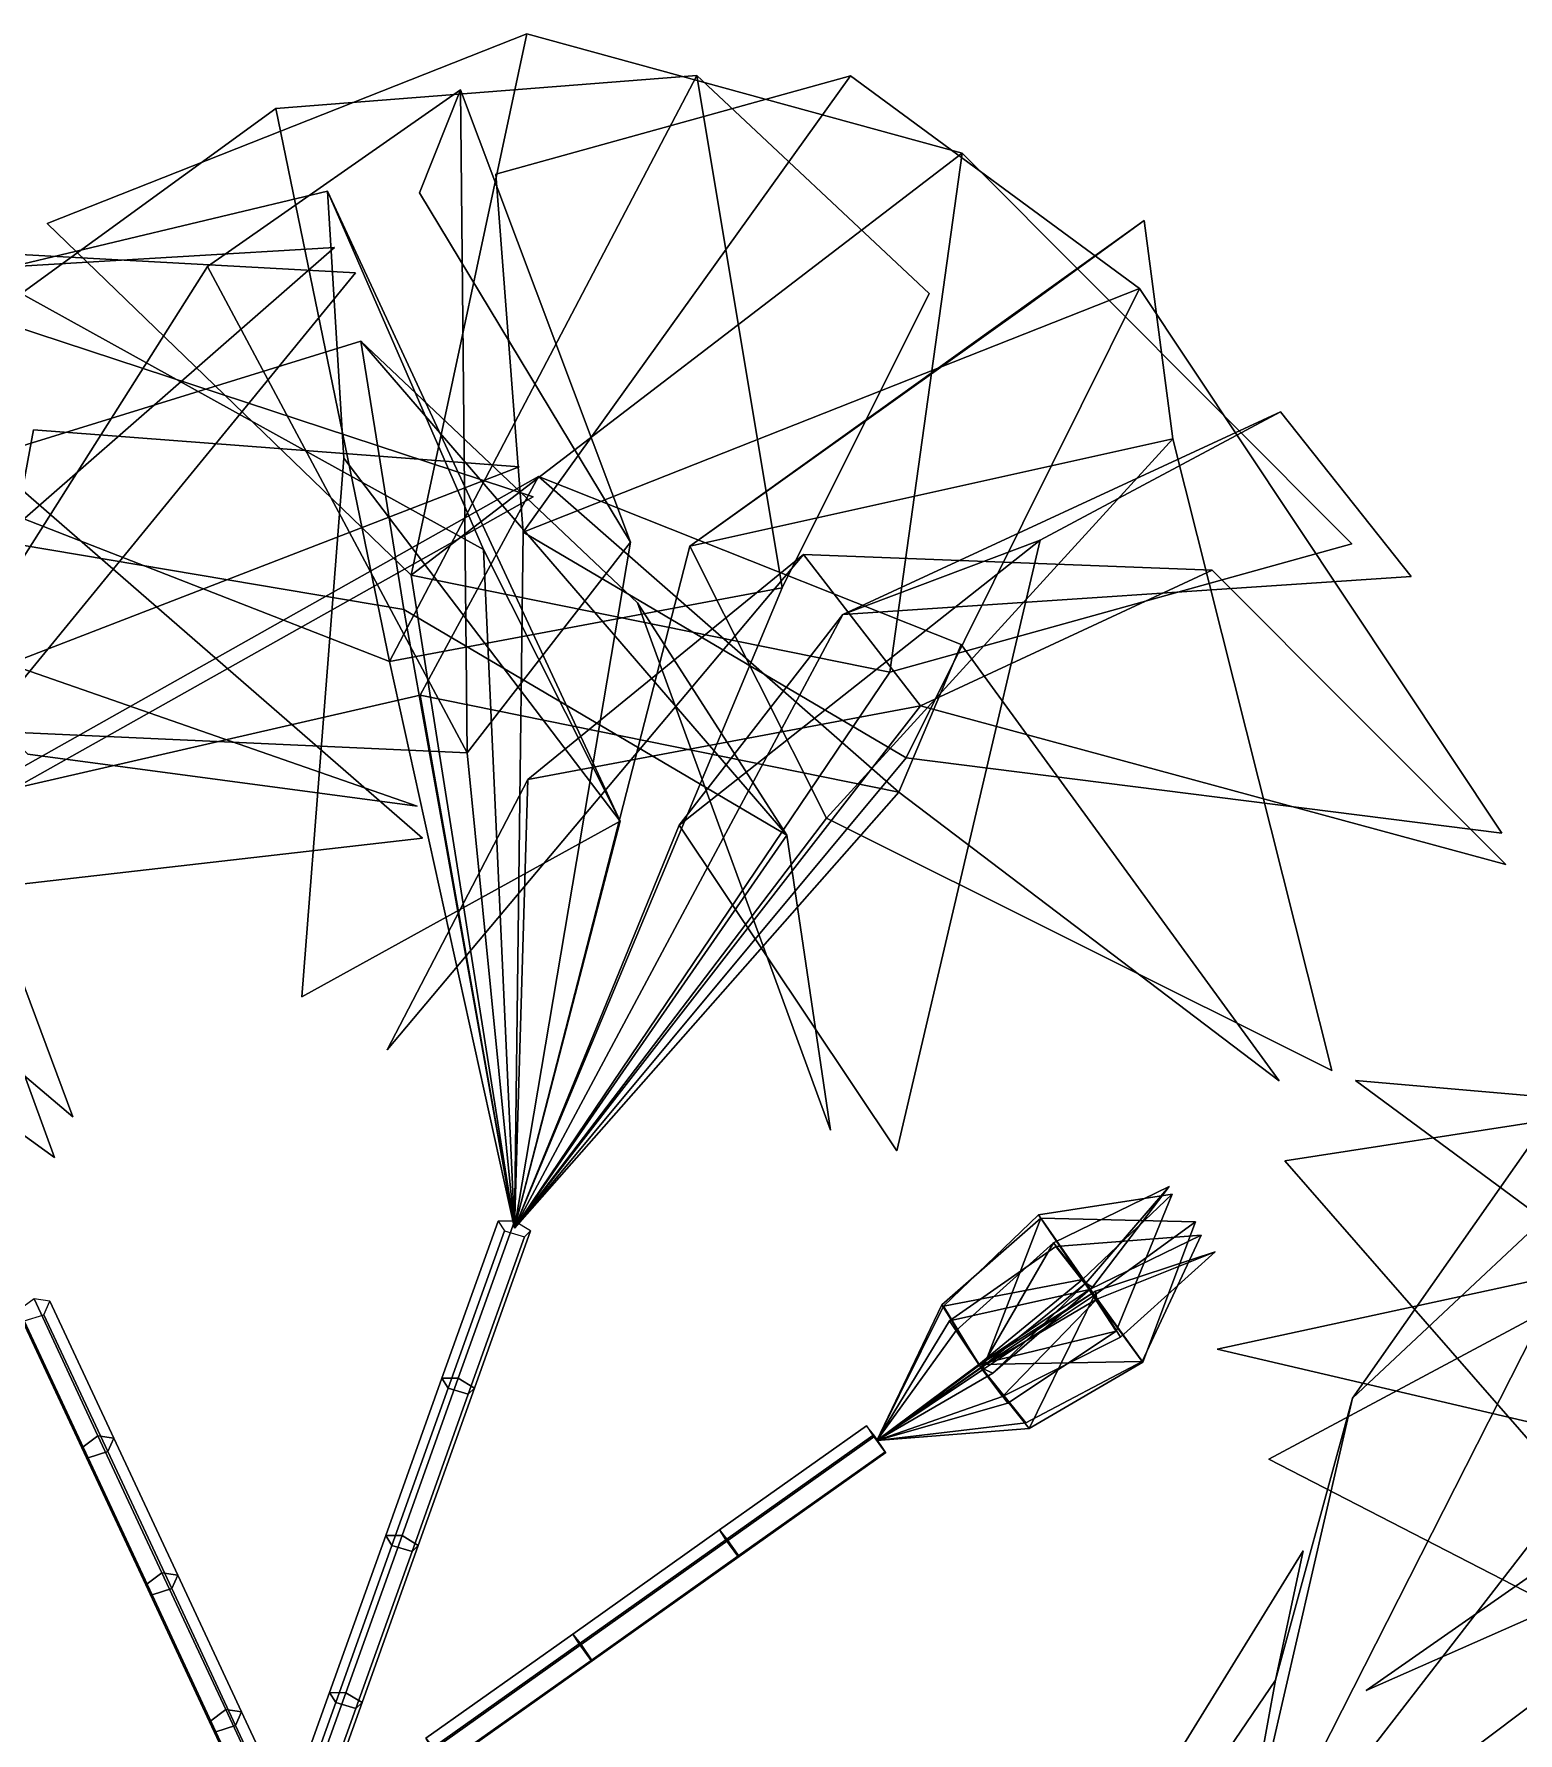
# Model space of a CAD drawing. Header units: metres. Extents: x -317 to 277, y -489 to 236.
# Drawn here: x 93.2 to 157.9, y -6.4 to 67.8 of the extents above; entities that cross this region are included whole.
import ezdxf

# ---------------------------------------------------------------- set-up
doc = ezdxf.new("R2010")
doc.units = ezdxf.units.M

msp = doc.modelspace()

# ---------------------------------------------------------------- linework, layer by layer
at = {"layer": 'Newplan_1Bud', "color": 3}
for points in [[(137.0157, 16.2434, 465.5348), (138.9439, 13.4342, 466.985), (142.8544, 17.158, 468.3445)], [(137.0157, 16.2434, 465.5348), (142.8544, 17.158, 468.3445), (138.9439, 13.4342, 466.985)], [(137.6756, 15.03163, 469.9484), (142.7142, 17.4926, 466.202), (139.0884, 13.2698, 466.3723)], [(137.6756, 15.03163, 469.9484), (139.0884, 13.2698, 466.3723), (142.7142, 17.4926, 466.202)], [(140.403, 11.1702, 470.2459), (142.8544, 17.158, 468.3445), (138.9439, 13.4342, 466.985)], [(140.403, 11.1702, 470.2459), (138.9439, 13.4342, 466.985), (142.8544, 17.158, 468.3445)], [(139.3787, 13.09659, 462.6848), (139.0884, 13.2698, 466.3723), (142.7142, 17.4926, 466.202)], [(139.3787, 13.09659, 462.6848), (142.7142, 17.4926, 466.202), (139.0884, 13.2698, 466.3723)], [(134.5762, 9.4918, 466.622), (132.8, 12.3223, 465.6565), (137.1191, 16.1083, 465.3693)], [(134.5762, 9.4918, 466.622), (137.1191, 16.1083, 465.3693), (132.8, 12.3223, 465.6565)], [(137.0157, 16.2434, 465.5348), (132.8719, 12.2609, 465.0314), (138.9439, 13.4342, 466.985)], [(137.0157, 16.2434, 465.5348), (138.9439, 13.4342, 466.985), (132.8719, 12.2609, 465.0314)], [(134.5762, 9.4918, 466.622), (137.1191, 16.1083, 465.3693), (139.4645, 12.7391, 466.3867)], [(134.5762, 9.4918, 466.622), (139.4645, 12.7391, 466.3867), (137.1191, 16.1083, 465.3693)], [(137.1191, 16.1083, 465.3693), (143.8586, 15.9447, 465.194), (139.4645, 12.7391, 466.3867)], [(137.1191, 16.1083, 465.3693), (139.4645, 12.7391, 466.3867), (143.8586, 15.9447, 465.194)], [(141.5748, 9.8212, 465.5235), (139.4645, 12.7391, 466.3867), (143.8586, 15.9447, 465.194)], [(141.5748, 9.8212, 465.5235), (143.8586, 15.9447, 465.194), (139.4645, 12.7391, 466.3867)], [(137.7753, 14.8736, 470.2211), (133.1387, 11.624, 469.1135), (139.2372, 12.9955, 467.3842)], [(137.7753, 14.8736, 470.2211), (139.2372, 12.9955, 467.3842), (133.1387, 11.624, 469.1135)], [(134.5248, 9.574, 466.4698), (133.4241, 11.2078, 469.3366), (137.6756, 15.03163, 469.9484)], [(134.5248, 9.574, 466.4698), (137.6756, 15.03163, 469.9484), (133.4241, 11.2078, 469.3366)], [(134.5248, 9.574, 466.4698), (137.6756, 15.03163, 469.9484), (139.0884, 13.2698, 466.3723)], [(134.5248, 9.574, 466.4698), (139.0884, 13.2698, 466.3723), (137.6756, 15.03163, 469.9484)], [(137.7753, 14.8736, 470.2211), (139.2372, 12.9955, 467.3842), (144.1109, 15.3678, 468.6595)], [(137.7753, 14.8736, 470.2211), (144.1109, 15.3678, 468.6595), (139.2372, 12.9955, 467.3842)], [(141.5458, 9.8471, 465.7577), (144.1109, 15.3678, 468.6595), (139.2372, 12.9955, 467.3842)], [(141.5458, 9.8471, 465.7577), (139.2372, 12.9955, 467.3842), (144.1109, 15.3678, 468.6595)], [(139.4973, 12.9225, 462.7942), (144.7169, 14.639, 466.7041), (139.5559, 12.5705, 467.0085)], [(139.4973, 12.9225, 462.7942), (139.5559, 12.5705, 467.0085), (144.7169, 14.639, 466.7041)], [(140.5896, 10.9132, 470.1545), (139.5559, 12.5705, 467.0085), (144.7169, 14.639, 466.7041)], [(140.5896, 10.9132, 470.1545), (144.7169, 14.639, 466.7041), (139.5559, 12.5705, 467.0085)], [(132.8719, 12.2609, 465.0314), (134.4222, 9.7157, 466.5139), (138.9439, 13.4342, 466.985)], [(132.8719, 12.2609, 465.0314), (138.9439, 13.4342, 466.985), (134.4222, 9.7157, 466.5139)], [(134.4222, 9.7157, 466.5139), (140.403, 11.1702, 470.2459), (138.9439, 13.4342, 466.985)], [(134.4222, 9.7157, 466.5139), (138.9439, 13.4342, 466.985), (140.403, 11.1702, 470.2459)], [(133.1387, 11.624, 469.1135), (134.4103, 9.7208, 466.6969), (139.2372, 12.9955, 467.3842)], [(133.1387, 11.624, 469.1135), (139.2372, 12.9955, 467.3842), (134.4103, 9.7208, 466.6969)], [(134.4103, 9.7208, 466.6969), (141.5458, 9.8471, 465.7577), (139.2372, 12.9955, 467.3842)], [(134.4103, 9.7208, 466.6969), (139.2372, 12.9955, 467.3842), (141.5458, 9.8471, 465.7577)], [(134.5059, 9.582, 466.7616), (134.6645, 9.8463, 463.2969), (139.4973, 12.9225, 462.7942)], [(134.5059, 9.582, 466.7616), (139.4973, 12.9225, 462.7942), (134.6645, 9.8463, 463.2969)], [(134.5059, 9.582, 466.7616), (139.4973, 12.9225, 462.7942), (139.5559, 12.5705, 467.0085)], [(134.5059, 9.582, 466.7616), (139.5559, 12.5705, 467.0085), (139.4973, 12.9225, 462.7942)], [(135.0283, 9.3408, 463.1878), (134.5248, 9.574, 466.4698), (139.0884, 13.2698, 466.3723)], [(135.0283, 9.3408, 463.1878), (139.0884, 13.2698, 466.3723), (134.5248, 9.574, 466.4698)], [(136.6147, 6.9227, 466.0533), (134.5762, 9.4918, 466.622), (139.4645, 12.7391, 466.3867)], [(136.6147, 6.9227, 466.0533), (139.4645, 12.7391, 466.3867), (134.5762, 9.4918, 466.622)], [(139.3787, 13.09659, 462.6848), (135.0283, 9.3408, 463.1878), (139.0884, 13.2698, 466.3723)], [(139.3787, 13.09659, 462.6848), (139.0884, 13.2698, 466.3723), (135.0283, 9.3408, 463.1878)], [(141.5748, 9.8212, 465.5235), (136.6147, 6.9227, 466.0533), (139.4645, 12.7391, 466.3867)], [(141.5748, 9.8212, 465.5235), (139.4645, 12.7391, 466.3867), (136.6147, 6.9227, 466.0533)], [(129.969, 6.4101, 466.4078), (132.8, 12.3223, 465.6565), (134.5762, 9.4918, 466.622)], [(129.969, 6.4101, 466.4078), (134.5762, 9.4918, 466.622), (132.8, 12.3223, 465.6565)], [(134.4222, 9.7157, 466.5139), (132.8719, 12.2609, 465.0314), (129.969, 6.4101, 466.4078)], [(134.4222, 9.7157, 466.5139), (129.969, 6.4101, 466.4078), (132.8719, 12.2609, 465.0314)], [(135.4536, 8.3257, 469.6946), (134.5059, 9.582, 466.7616), (139.5559, 12.5705, 467.0085)], [(135.4536, 8.3257, 469.6946), (139.5559, 12.5705, 467.0085), (134.5059, 9.582, 466.7616)], [(140.5896, 10.9132, 470.1545), (135.4536, 8.3257, 469.6946), (139.5559, 12.5705, 467.0085)], [(140.5896, 10.9132, 470.1545), (139.5559, 12.5705, 467.0085), (135.4536, 8.3257, 469.6946)], [(134.4103, 9.7208, 466.6969), (133.1387, 11.624, 469.1135), (129.969, 6.4101, 466.4078)], [(134.4103, 9.7208, 466.6969), (129.969, 6.4101, 466.4078), (133.1387, 11.624, 469.1135)], [(129.969, 6.4101, 466.4078), (133.4241, 11.2078, 469.3366), (134.5248, 9.574, 466.4698)], [(129.969, 6.4101, 466.4078), (134.5248, 9.574, 466.4698), (133.4241, 11.2078, 469.3366)], [(134.4222, 9.7157, 466.5139), (135.6802, 8.03256, 469.2858), (140.403, 11.1702, 470.2459)], [(134.4222, 9.7157, 466.5139), (140.403, 11.1702, 470.2459), (135.6802, 8.03256, 469.2858)], [(129.969, 6.4101, 466.4078), (134.6645, 9.8463, 463.2969), (134.5059, 9.582, 466.7616)], [(129.969, 6.4101, 466.4078), (134.5059, 9.582, 466.7616), (134.6645, 9.8463, 463.2969)], [(129.969, 6.4101, 466.4078), (136.4585, 7.1784, 465.4967), (134.4103, 9.7208, 466.6969)], [(129.969, 6.4101, 466.4078), (134.4103, 9.7208, 466.6969), (136.4585, 7.1784, 465.4967)], [(129.969, 6.4101, 466.4078), (135.6802, 8.03256, 469.2858), (134.4222, 9.7157, 466.5139)], [(129.969, 6.4101, 466.4078), (134.4222, 9.7157, 466.5139), (135.6802, 8.03256, 469.2858)], [(134.4103, 9.7208, 466.6969), (136.4585, 7.1784, 465.4967), (141.5458, 9.8471, 465.7577)], [(134.4103, 9.7208, 466.6969), (141.5458, 9.8471, 465.7577), (136.4585, 7.1784, 465.4967)], [(134.5059, 9.582, 466.7616), (135.4536, 8.3257, 469.6946), (129.969, 6.4101, 466.4078)], [(134.5059, 9.582, 466.7616), (129.969, 6.4101, 466.4078), (135.4536, 8.3257, 469.6946)], [(134.5248, 9.574, 466.4698), (135.0283, 9.3408, 463.1878), (129.969, 6.4101, 466.4078)], [(134.5248, 9.574, 466.4698), (129.969, 6.4101, 466.4078), (135.0283, 9.3408, 463.1878)], [(134.5762, 9.4918, 466.622), (136.6147, 6.9227, 466.0533), (129.969, 6.4101, 466.4078)], [(134.5762, 9.4918, 466.622), (129.969, 6.4101, 466.4078), (136.6147, 6.9227, 466.0533)]]:
    msp.add_3dface(points, dxfattribs=at)
at = {"layer": 'Newplan_1Pdcel', "color": 3}
for points in [[(111.714, 9.1165, 473.3638), (114.1654, 15.9765, 476.3108), (113.4525, 15.981, 476.8934), (111.0012, 9.121, 473.9464)], [(111.0012, 9.121, 473.9464), (113.4525, 15.981, 476.8934), (113.725, 15.547, 477.6769), (111.2737, 8.687, 474.7299)], [(112.419, 8.6887, 473.7732), (114.8704, 15.5487, 476.7202), (114.1654, 15.9765, 476.3108), (111.714, 9.1165, 473.3638)], [(111.2737, 8.687, 474.7299), (113.725, 15.547, 477.6769), (114.5998, 15.2847, 477.5597), (112.1484, 8.4248, 474.6127)], [(112.1484, 8.4248, 474.6127), (114.5998, 15.2847, 477.5597), (114.8704, 15.5487, 476.7202), (112.419, 8.6887, 473.7732)], [(95.9978, 6.6089, 477.4405), (93.2118, 12.5831, 481.7184), (92.5128, 12.0548, 482.001), (95.2989, 6.08059, 477.7232)], [(95.2989, 6.08059, 477.7232), (92.5128, 12.0548, 482.001), (92.7853, 11.6208, 482.7846), (95.5714, 5.6466, 478.5067)], [(95.5714, 5.6466, 478.5067), (92.7853, 11.6208, 482.7846), (93.6461, 11.8914, 482.9673), (96.4322, 5.9172, 478.6895)], [(96.6942, 6.5085, 478.0343), (93.9082, 12.4827, 482.3121), (93.2118, 12.5831, 481.7184), (95.9978, 6.6089, 477.4405)], [(96.4322, 5.9172, 478.6895), (93.6461, 11.8914, 482.9673), (93.9082, 12.4827, 482.3121), (96.6942, 6.5085, 478.0343)], [(109.2627, 2.2566, 470.4168), (111.714, 9.1165, 473.3638), (111.0012, 9.121, 473.9464), (108.5498, 2.261, 470.9994)], [(108.5498, 2.261, 470.9994), (111.0012, 9.121, 473.9464), (111.2737, 8.687, 474.7299), (108.8223, 1.827, 471.7829)], [(109.9676, 1.8288, 470.8262), (112.419, 8.6887, 473.7732), (111.714, 9.1165, 473.3638), (109.2627, 2.2566, 470.4168)], [(108.8223, 1.827, 471.7829), (111.2737, 8.687, 474.7299), (112.1484, 8.4248, 474.6127), (109.697, 1.5648, 471.6657)], [(109.697, 1.5648, 471.6657), (112.1484, 8.4248, 474.6127), (112.419, 8.6887, 473.7732), (109.9676, 1.8288, 470.8262)], [(123.4717, 2.04507, 465.3581), (129.8754, 6.5905, 465.6487), (129.5164, 7.05077, 466.3607), (123.1127, 2.5053, 466.0701)], [(123.1127, 2.5053, 466.0701), (129.5164, 7.05077, 466.3607), (129.7889, 6.6167, 467.1442), (123.3852, 2.07133, 466.8537)], [(98.7839, 0.6347, 473.1627), (95.9978, 6.6089, 477.4405), (95.2989, 6.08059, 477.7232), (98.08495, 0.1063, 473.4454)], [(98.08495, 0.1063, 473.4454), (95.2989, 6.08059, 477.7232), (95.5714, 5.6466, 478.5067), (98.3574, -0.3275, 474.2289)], [(99.4803, 0.5343, 473.7565), (96.6942, 6.5085, 478.0343), (95.9978, 6.6089, 477.4405), (98.7839, 0.6347, 473.1627)], [(99.2182, -0.05699, 474.4117), (96.4322, 5.9172, 478.6895), (96.6942, 6.5085, 478.0343), (99.4803, 0.5343, 473.7565)], [(123.3852, 2.07133, 466.8537), (129.7889, 6.6167, 467.1442), (130.3097, 5.8987, 466.8976), (123.906, 1.3533, 466.6071)], [(123.9592, 1.3371, 465.6881), (130.3629, 5.8826, 465.9786), (129.8754, 6.5905, 465.6487), (123.4717, 2.04507, 465.3581)], [(98.3574, -0.3275, 474.2289), (95.5714, 5.6466, 478.5067), (96.4322, 5.9172, 478.6895), (99.2182, -0.05699, 474.4117)], [(123.906, 1.3533, 466.6071), (130.3097, 5.8987, 466.8976), (130.3629, 5.8826, 465.9786), (123.9592, 1.3371, 465.6881)], [(106.8113, -4.6033, 467.4698), (109.2627, 2.2566, 470.4168), (108.5498, 2.261, 470.9994), (106.0984, -4.5988, 468.0524)], [(106.0984, -4.5988, 468.0524), (108.5498, 2.261, 470.9994), (108.8223, 1.827, 471.7829), (106.3709, -5.03286, 468.8359)], [(107.5163, -5.03115, 467.8792), (109.9676, 1.8288, 470.8262), (109.2627, 2.2566, 470.4168), (106.8113, -4.6033, 467.4698)], [(117.068, -2.5003, 465.0676), (123.4717, 2.04507, 465.3581), (123.1127, 2.5053, 466.0701), (116.709, -2.04014, 465.7796)], [(116.709, -2.04014, 465.7796), (123.1127, 2.5053, 466.0701), (123.3852, 2.07133, 466.8537), (116.9815, -2.4741, 466.5631)], [(106.3709, -5.03286, 468.8359), (108.8223, 1.827, 471.7829), (109.697, 1.5648, 471.6657), (107.2456, -5.295, 468.7188)], [(107.2456, -5.295, 468.7188), (109.697, 1.5648, 471.6657), (109.9676, 1.8288, 470.8262), (107.5163, -5.03115, 467.8792)], [(116.9815, -2.4741, 466.5631), (123.3852, 2.07133, 466.8537), (123.906, 1.3533, 466.6071), (117.5023, -3.1921, 466.3165)], [(117.5555, -3.2082, 465.3975), (123.9592, 1.3371, 465.6881), (123.4717, 2.04507, 465.3581), (117.068, -2.5003, 465.0676)], [(117.5023, -3.1921, 466.3165), (123.906, 1.3533, 466.6071), (123.9592, 1.3371, 465.6881), (117.5555, -3.2082, 465.3975)], [(101.57, -5.3394, 468.8849), (98.7839, 0.6347, 473.1627), (98.08495, 0.1063, 473.4454), (100.871, -5.8678, 469.1675)], [(100.871, -5.8678, 469.1675), (98.08495, 0.1063, 473.4454), (98.3574, -0.3275, 474.2289), (101.1435, -6.3018, 469.9511)], [(102.2664, -5.4398, 469.4786), (99.4803, 0.5343, 473.7565), (98.7839, 0.6347, 473.1627), (101.57, -5.3394, 468.8849)], [(102.0043, -6.0312, 470.1338), (99.2182, -0.05699, 474.4117), (99.4803, 0.5343, 473.7565), (102.2664, -5.4398, 469.4786)], [(101.1435, -6.3018, 469.9511), (98.3574, -0.3275, 474.2289), (99.2182, -0.05699, 474.4117), (102.0043, -6.0312, 470.1338)], [(110.6642, -7.04584, 464.777), (117.068, -2.5003, 465.0676), (116.709, -2.04014, 465.7796), (110.3052, -6.5856, 465.489)], [(110.3052, -6.5856, 465.489), (116.709, -2.04014, 465.7796), (116.9815, -2.4741, 466.5631), (110.5777, -7.01958, 466.2726)], [(110.5777, -7.01958, 466.2726), (116.9815, -2.4741, 466.5631), (117.5023, -3.1921, 466.3165), (111.0986, -7.7376, 466.026)], [(111.1517, -7.7537, 465.107), (117.5555, -3.2082, 465.3975), (117.068, -2.5003, 465.0676), (110.6642, -7.04584, 464.777)], [(111.0986, -7.7376, 466.026), (117.5023, -3.1921, 466.3165), (117.5555, -3.2082, 465.3975), (111.1517, -7.7537, 465.107)], [(104.3599, -11.4633, 464.5228), (106.8113, -4.6033, 467.4698), (106.0984, -4.5988, 468.0524), (103.647, -11.4588, 465.1054)], [(103.647, -11.4588, 465.1054), (106.0984, -4.5988, 468.0524), (106.3709, -5.03286, 468.8359), (103.9195, -11.8928, 465.8889)], [(103.9195, -11.8928, 465.8889), (106.3709, -5.03286, 468.8359), (107.2456, -5.295, 468.7188), (104.7943, -12.155, 465.7718)], [(105.0649, -11.8911, 464.9323), (107.5163, -5.03115, 467.8792), (106.8113, -4.6033, 467.4698), (104.3599, -11.4633, 464.5228)], [(104.7943, -12.155, 465.7718), (107.2456, -5.295, 468.7188), (107.5163, -5.03115, 467.8792), (105.0649, -11.8911, 464.9323)], [(104.356, -11.3136, 464.607), (101.57, -5.3394, 468.8849), (100.871, -5.8678, 469.1675), (103.657, -11.842, 464.8897)], [(103.657, -11.842, 464.8897), (100.871, -5.8678, 469.1675), (101.1435, -6.3018, 469.9511), (103.9295, -12.276, 465.6732)], [(105.0524, -11.414, 465.2008), (102.2664, -5.4398, 469.4786), (101.57, -5.3394, 468.8849), (104.356, -11.3136, 464.607)], [(104.7904, -12.00541, 465.856), (102.0043, -6.0312, 470.1338), (102.2664, -5.4398, 469.4786), (105.0524, -11.414, 465.2008)], [(103.9295, -12.276, 465.6732), (101.1435, -6.3018, 469.9511), (102.0043, -6.0312, 470.1338), (104.7904, -12.00541, 465.856)]]:
    msp.add_3dface(points, dxfattribs=at)
at = {"layer": 'Newplan_1Petal1', "color": 3}
for points in [[(114.6998, 67.775, 483.2576), (93.779, 59.51, 473.4024), (109.665, 44.1605, 488.4317)], [(114.6998, 67.775, 483.2576), (109.665, 44.1605, 488.4317), (93.779, 59.51, 473.4024)], [(109.665, 44.1605, 488.4317), (133.6833, 62.5701, 486.2417), (114.6998, 67.775, 483.2576)], [(109.665, 44.1605, 488.4317), (114.6998, 67.775, 483.2576), (133.6833, 62.5701, 486.2417)], [(112.1042, 36.4024, 500.0074), (111.8069, 65.3449, 490.906), (100.7767, 57.6267, 505.5735)], [(112.1042, 36.4024, 500.0074), (100.7767, 57.6267, 505.5735), (111.8069, 65.3449, 490.906)], [(108.7108, 40.4001, 494.9382), (122.1185, 65.9603, 485.5842), (103.7506, 64.5225, 493.1291)], [(108.7108, 40.4001, 494.9382), (103.7506, 64.5225, 493.1291), (122.1185, 65.9603, 485.5842)], [(125.8342, 43.6034, 482.5585), (122.1185, 65.9603, 485.5842), (108.7108, 40.4001, 494.9382)], [(125.8342, 43.6034, 482.5585), (108.7108, 40.4001, 494.9382), (122.1185, 65.9603, 485.5842)], [(110.0207, 60.848, 462.4085), (111.8069, 65.3449, 490.906), (119.2312, 45.6013, 482.0821)], [(110.0207, 60.848, 462.4085), (119.2312, 45.6013, 482.0821), (111.8069, 65.3449, 490.906)], [(119.2312, 45.6013, 482.0821), (111.8069, 65.3449, 490.906), (112.1042, 36.4024, 500.0074)], [(119.2312, 45.6013, 482.0821), (112.1042, 36.4024, 500.0074), (111.8069, 65.3449, 490.906)], [(128.8129, 65.9552, 480.2968), (113.3479, 61.6592, 461.7095), (114.5476, 46.03138, 483.347)], [(128.8129, 65.9552, 480.2968), (114.5476, 46.03138, 483.347), (113.3479, 61.6592, 461.7095)], [(114.5476, 46.03138, 483.347), (141.4197, 56.664, 492.5897), (128.8129, 65.9552, 480.2968)], [(114.5476, 46.03138, 483.347), (128.8129, 65.9552, 480.2968), (141.4197, 56.664, 492.5897)], [(132.2455, 56.4482, 460.237), (122.1185, 65.9603, 485.5842), (125.8342, 43.6034, 482.5585)], [(132.2455, 56.4482, 460.237), (125.8342, 43.6034, 482.5585), (122.1185, 65.9603, 485.5842)], [(103.7506, 64.5225, 493.1291), (83.8926, 50.07581, 492.8666), (108.7108, 40.4001, 494.9382)], [(103.7506, 64.5225, 493.1291), (108.7108, 40.4001, 494.9382), (83.8926, 50.07581, 492.8666)], [(130.529, 39.9263, 486.5617), (133.6833, 62.5701, 486.2417), (109.665, 44.1605, 488.4317)], [(130.529, 39.9263, 486.5617), (109.665, 44.1605, 488.4317), (133.6833, 62.5701, 486.2417)], [(150.6821, 45.5355, 470.2297), (133.6833, 62.5701, 486.2417), (130.529, 39.9263, 486.5617)], [(150.6821, 45.5355, 470.2297), (130.529, 39.9263, 486.5617), (133.6833, 62.5701, 486.2417)], [(91.03986, 57.3426, 476.0572), (106.0113, 60.9185, 500.5232), (112.8092, 45.2877, 485.2832)], [(91.03986, 57.3426, 476.0572), (112.8092, 45.2877, 485.2832), (106.0113, 60.9185, 500.5232)], [(118.7715, 33.4325, 502.0354), (106.0113, 60.9185, 500.5232), (106.719, 49.2698, 516.6533)], [(118.7715, 33.4325, 502.0354), (106.719, 49.2698, 516.6533), (106.0113, 60.9185, 500.5232)], [(112.8092, 45.2877, 485.2832), (106.0113, 60.9185, 500.5232), (118.7715, 33.4325, 502.0354)], [(112.8092, 45.2877, 485.2832), (118.7715, 33.4325, 502.0354), (106.0113, 60.9185, 500.5232)], [(141.6244, 59.6389, 485.1835), (136.4071, 55.8433, 461.4878), (121.8135, 45.4206, 481.293)], [(141.6244, 59.6389, 485.1835), (121.8135, 45.4206, 481.293), (136.4071, 55.8433, 461.4878)], [(121.8135, 45.4206, 481.293), (142.8795, 50.1107, 502.6194), (141.6244, 59.6389, 485.1835)], [(121.8135, 45.4206, 481.293), (141.6244, 59.6389, 485.1835), (142.8795, 50.1107, 502.6194)], [(107.2314, 57.3571, 487.807), (81.725, 58.7479, 501.3352), (91.7912, 38.4545, 498.2299)], [(107.2314, 57.3571, 487.807), (91.7912, 38.4545, 498.2299), (81.725, 58.7479, 501.3352)], [(92.6201, 57.6444, 508.4683), (106.3091, 58.4516, 488.0949), (86.3365, 41.00415, 491.3398)], [(92.6201, 57.6444, 508.4683), (86.3365, 41.00415, 491.3398), (106.3091, 58.4516, 488.0949)], [(100.7767, 57.6267, 505.5735), (88.03295, 37.5021, 511.5493), (112.1042, 36.4024, 500.0074)], [(100.7767, 57.6267, 505.5735), (112.1042, 36.4024, 500.0074), (88.03295, 37.5021, 511.5493)], [(114.9812, 47.5824, 505.6169), (87.6166, 56.5799, 508.0133), (91.9353, 34.6229, 503.3194)], [(114.9812, 47.5824, 505.6169), (91.9353, 34.6229, 503.3194), (87.6166, 56.5799, 508.0133)], [(131.2525, 36.1858, 492.3326), (141.4197, 56.664, 492.5897), (114.5476, 46.03138, 483.347)], [(131.2525, 36.1858, 492.3326), (114.5476, 46.03138, 483.347), (141.4197, 56.664, 492.5897)], [(157.2289, 32.9052, 487.9957), (141.4197, 56.664, 492.5897), (131.2525, 36.1858, 492.3326)], [(157.2289, 32.9052, 487.9957), (131.2525, 36.1858, 492.3326), (141.4197, 56.664, 492.5897)], [(83.6254, 46.991, 495.975), (107.4712, 54.3653, 510.553), (109.3326, 42.6673, 490.9958)], [(83.6254, 46.991, 495.975), (109.3326, 42.6673, 490.9958), (107.4712, 54.3653, 510.553)], [(126.0375, 32.8218, 499.9814), (107.4712, 54.3653, 510.553), (119.5305, 42.9535, 521.54)], [(126.0375, 32.8218, 499.9814), (119.5305, 42.9535, 521.54), (107.4712, 54.3653, 510.553)], [(109.3326, 42.6673, 490.9958), (107.4712, 54.3653, 510.553), (126.0375, 32.8218, 499.9814)], [(109.3326, 42.6673, 490.9958), (126.0375, 32.8218, 499.9814), (107.4712, 54.3653, 510.553)], [(110.1526, 32.6815, 521.8869), (88.8344, 51.2256, 515.79), (88.4551, 30.2031, 506.8064)], [(110.1526, 32.6815, 521.8869), (88.4551, 30.2031, 506.8064), (88.8344, 51.2256, 515.79)], [(147.5668, 51.282, 496.2632), (153.264, 44.1087, 473.4773), (128.4808, 42.4507, 483.321)], [(147.5668, 51.282, 496.2632), (128.4808, 42.4507, 483.321), (153.264, 44.1087, 473.4773)], [(128.4808, 42.4507, 483.321), (137.084, 45.6844, 512.2367), (147.5668, 51.282, 496.2632)], [(128.4808, 42.4507, 483.321), (147.5668, 51.282, 496.2632), (137.084, 45.6844, 512.2367)], [(93.1913, 50.503, 518.152), (114.3729, 48.8926, 505.829), (91.2307, 39.9503, 495.9133)], [(93.1913, 50.503, 518.152), (91.2307, 39.9503, 495.9133), (114.3729, 48.8926, 505.829)], [(127.7758, 33.5654, 498.0452), (142.8795, 50.1107, 502.6194), (121.8135, 45.4206, 481.293)], [(127.7758, 33.5654, 498.0452), (121.8135, 45.4206, 481.293), (142.8795, 50.1107, 502.6194)], [(149.8145, 22.5536, 507.9135), (142.8795, 50.1107, 502.6194), (127.7758, 33.5654, 498.0452)], [(149.8145, 22.5536, 507.9135), (127.7758, 33.5654, 498.0452), (142.8795, 50.1107, 502.6194)], [(106.719, 49.2698, 516.6533), (104.8898, 25.7675, 523.5388), (118.7715, 33.4325, 502.0354)], [(106.719, 49.2698, 516.6533), (118.7715, 33.4325, 502.0354), (104.8898, 25.7675, 523.5388)], [(90.1722, 34.3606, 513.741), (115.2075, 48.4592, 516.9009), (110.0561, 38.9268, 496.7667)], [(90.1722, 34.3606, 513.741), (110.0561, 38.9268, 496.7667), (115.2075, 48.4592, 516.9009)], [(110.0561, 38.9268, 496.7667), (115.2075, 48.4592, 516.9009), (130.9201, 34.6926, 494.8967)], [(110.0561, 38.9268, 496.7667), (130.9201, 34.6926, 494.8967), (115.2075, 48.4592, 516.9009)], [(130.9201, 34.6926, 494.8967), (115.2075, 48.4592, 516.9009), (133.6437, 41.1337, 518.5792)], [(130.9201, 34.6926, 494.8967), (133.6437, 41.1337, 518.5792), (115.2075, 48.4592, 516.9009)], [(131.2525, 36.1858, 492.3326), (114.5476, 46.03138, 483.347), (114.1596, 15.6681, 477.0335)], [(131.2525, 36.1858, 492.3326), (114.1596, 15.6681, 477.0335), (114.5476, 46.03138, 483.347)], [(119.2312, 45.6013, 482.0821), (112.1042, 36.4024, 500.0074), (114.1596, 15.6681, 477.0335)], [(119.2312, 45.6013, 482.0821), (114.1596, 15.6681, 477.0335), (112.1042, 36.4024, 500.0074)], [(112.8092, 45.2877, 485.2832), (118.7715, 33.4325, 502.0354), (114.1596, 15.6681, 477.0335)], [(112.8092, 45.2877, 485.2832), (114.1596, 15.6681, 477.0335), (118.7715, 33.4325, 502.0354)], [(127.7758, 33.5654, 498.0452), (121.8135, 45.4206, 481.293), (114.1596, 15.6681, 477.0335)], [(127.7758, 33.5654, 498.0452), (114.1596, 15.6681, 477.0335), (121.8135, 45.4206, 481.293)], [(121.3539, 33.2519, 501.2463), (137.084, 45.6844, 512.2367), (128.4808, 42.4507, 483.321)], [(121.3539, 33.2519, 501.2463), (128.4808, 42.4507, 483.321), (137.084, 45.6844, 512.2367)], [(130.8336, 19.04825, 521.5621), (137.084, 45.6844, 512.2367), (121.3539, 33.2519, 501.2463)], [(130.8336, 19.04825, 521.5621), (121.3539, 33.2519, 501.2463), (137.084, 45.6844, 512.2367)], [(94.1091, 18.7565, 529.5529), (84.5936, 44.8021, 521.3919), (82.6395, 27.05753, 507.1055)], [(94.1091, 18.7565, 529.5529), (82.6395, 27.05753, 507.1055), (84.5936, 44.8021, 521.3919)], [(108.6088, 23.448, 523.7337), (126.7724, 45.069, 517.5585), (114.7508, 35.2497, 500.7699)], [(108.6088, 23.448, 523.7337), (114.7508, 35.2497, 500.7699), (126.7724, 45.069, 517.5585)], [(114.7508, 35.2497, 500.7699), (126.7724, 45.069, 517.5585), (131.8743, 38.4531, 488.3902)], [(114.7508, 35.2497, 500.7699), (131.8743, 38.4531, 488.3902), (126.7724, 45.069, 517.5585)], [(131.8743, 38.4531, 488.3902), (126.7724, 45.069, 517.5585), (144.5928, 44.3862, 508.7077)], [(131.8743, 38.4531, 488.3902), (144.5928, 44.3862, 508.7077), (126.7724, 45.069, 517.5585)], [(130.529, 39.9263, 486.5617), (109.665, 44.1605, 488.4317), (114.1596, 15.6681, 477.0335)], [(130.529, 39.9263, 486.5617), (114.1596, 15.6681, 477.0335), (109.665, 44.1605, 488.4317)], [(144.5928, 44.3862, 508.7077), (157.4042, 31.5351, 492.1599), (131.8743, 38.4531, 488.3902)], [(144.5928, 44.3862, 508.7077), (131.8743, 38.4531, 488.3902), (157.4042, 31.5351, 492.1599)], [(125.8342, 43.6034, 482.5585), (108.7108, 40.4001, 494.9382), (114.1596, 15.6681, 477.0335)], [(125.8342, 43.6034, 482.5585), (114.1596, 15.6681, 477.0335), (108.7108, 40.4001, 494.9382)], [(109.3326, 42.6673, 490.9958), (126.0375, 32.8218, 499.9814), (114.1596, 15.6681, 477.0335)], [(109.3326, 42.6673, 490.9958), (114.1596, 15.6681, 477.0335), (126.0375, 32.8218, 499.9814)], [(121.3539, 33.2519, 501.2463), (128.4808, 42.4507, 483.321), (114.1596, 15.6681, 477.0335)], [(121.3539, 33.2519, 501.2463), (114.1596, 15.6681, 477.0335), (128.4808, 42.4507, 483.321)], [(119.5305, 42.9535, 521.54), (127.9491, 19.9517, 523.3171), (126.0375, 32.8218, 499.9814)], [(119.5305, 42.9535, 521.54), (126.0375, 32.8218, 499.9814), (127.9491, 19.9517, 523.3171)], [(86.871, 42.1167, 524.9537), (109.9169, 34.08227, 522.2245), (92.9364, 36.3505, 501.7216)], [(86.871, 42.1167, 524.9537), (92.9364, 36.3505, 501.7216), (109.9169, 34.08227, 522.2245)], [(133.6437, 41.1337, 518.5792), (147.5178, 22.1008, 511.6242), (130.9201, 34.6926, 494.8967)], [(133.6437, 41.1337, 518.5792), (130.9201, 34.6926, 494.8967), (147.5178, 22.1008, 511.6242)], [(110.0561, 38.9268, 496.7667), (130.9201, 34.6926, 494.8967), (114.1596, 15.6681, 477.0335)], [(110.0561, 38.9268, 496.7667), (114.1596, 15.6681, 477.0335), (130.9201, 34.6926, 494.8967)], [(114.7508, 35.2497, 500.7699), (131.8743, 38.4531, 488.3902), (114.1596, 15.6681, 477.0335)], [(114.7508, 35.2497, 500.7699), (114.1596, 15.6681, 477.0335), (131.8743, 38.4531, 488.3902)], [(76.4365, 36.1705, 525.8843), (94.8989, 20.5285, 530.0768), (90.7041, 31.7865, 506.2124)], [(76.4365, 36.1705, 525.8843), (90.7041, 31.7865, 506.2124), (94.8989, 20.5285, 530.0768)], [(170.6993, 22.159, 423.0934), (147.7587, 18.6013, 415.0816), (165.2183, -1.3957, 418.1034)], [(170.6993, 22.159, 423.0934), (165.2183, -1.3957, 418.1034), (147.7587, 18.6013, 415.0816)], [(150.8356, 22.1103, 406.74), (174.0675, 20.08994, 423.8197), (172.163, 6.3535, 405.6407)], [(150.8356, 22.1103, 406.74), (172.163, 6.3535, 405.6407), (174.0675, 20.08994, 423.8197)], [(168.7196, 17.1774, 429.796), (147.0684, 5.5949, 430.2227), (169.3685, -5.9006, 421.0355)], [(168.7196, 17.1774, 429.796), (169.3685, -5.9006, 421.0355), (147.0684, 5.5949, 430.2227)], [(144.8159, 10.3816, 423.2368), (172.5306, 16.4023, 428.8189), (167.0254, 5.1921, 409.6665)], [(144.8159, 10.3816, 423.2368), (167.0254, 5.1921, 409.6665), (172.5306, 16.4023, 428.8189)], [(151.3073, -4.5067, 436.7329), (174.7782, 11.8903, 432.7614), (165.0306, 1.5614, 414.8424)], [(151.3073, -4.5067, 436.7329), (165.0306, 1.5614, 414.8424), (174.7782, 11.8903, 432.7614)]]:
    msp.add_3dface(points, dxfattribs=at)
at = {"layer": 'Newplan_Leaf', "color": 3}
for points in [[(150.7117, 8.2574, 321.3125), (166.0335, 30.09925, 323.7564), (163.022, 19.8011, 318.586)], [(150.7117, 8.2574, 321.3125), (163.022, 19.8011, 318.586), (166.0335, 30.09925, 323.7564)], [(150.7117, 8.2574, 321.3125), (163.022, 19.8011, 318.586), (145.3468, -15.04959, 301.2146)], [(150.7117, 8.2574, 321.3125), (145.3468, -15.04959, 301.2146), (163.022, 19.8011, 318.586)], [(163.022, 19.8011, 318.586), (161.1163, 5.3417, 299.164), (145.3468, -15.04959, 301.2146)], [(163.022, 19.8011, 318.586), (145.3468, -15.04959, 301.2146), (161.1163, 5.3417, 299.164)], [(147.3589, -4.05095, 317.9707), (150.7117, 8.2574, 321.3125), (145.3468, -15.04959, 301.2146)], [(147.3589, -4.05095, 317.9707), (145.3468, -15.04959, 301.2146), (150.7117, 8.2574, 321.3125)], [(145.3468, -15.04959, 301.2146), (174.5265, 6.9208, 278.9751), (163.46, -6.01532, 277.4193)], [(145.3468, -15.04959, 301.2146), (163.46, -6.01532, 277.4193), (174.5265, 6.9208, 278.9751)], [(145.3468, -15.04959, 301.2146), (161.1163, 5.3417, 299.164), (174.5265, 6.9208, 278.9751)], [(145.3468, -15.04959, 301.2146), (174.5265, 6.9208, 278.9751), (161.1163, 5.3417, 299.164)], [(122.7559, -40.2575, 302.8503), (148.5622, 1.5883, 324.7679), (147.3589, -4.05095, 317.9707)], [(122.7559, -40.2575, 302.8503), (147.3589, -4.05095, 317.9707), (148.5622, 1.5883, 324.7679)], [(147.3589, -4.05095, 317.9707), (145.3468, -15.04959, 301.2146), (122.7559, -40.2575, 302.8503)], [(147.3589, -4.05095, 317.9707), (122.7559, -40.2575, 302.8503), (145.3468, -15.04959, 301.2146)], [(145.3468, -15.04959, 301.2146), (163.46, -6.01532, 277.4193), (156.9978, -14.8425, 284.7831)], [(145.3468, -15.04959, 301.2146), (156.9978, -14.8425, 284.7831), (163.46, -6.01532, 277.4193)]]:
    msp.add_3dface(points, dxfattribs=at)

doc.saveas('drawing.dxf')
